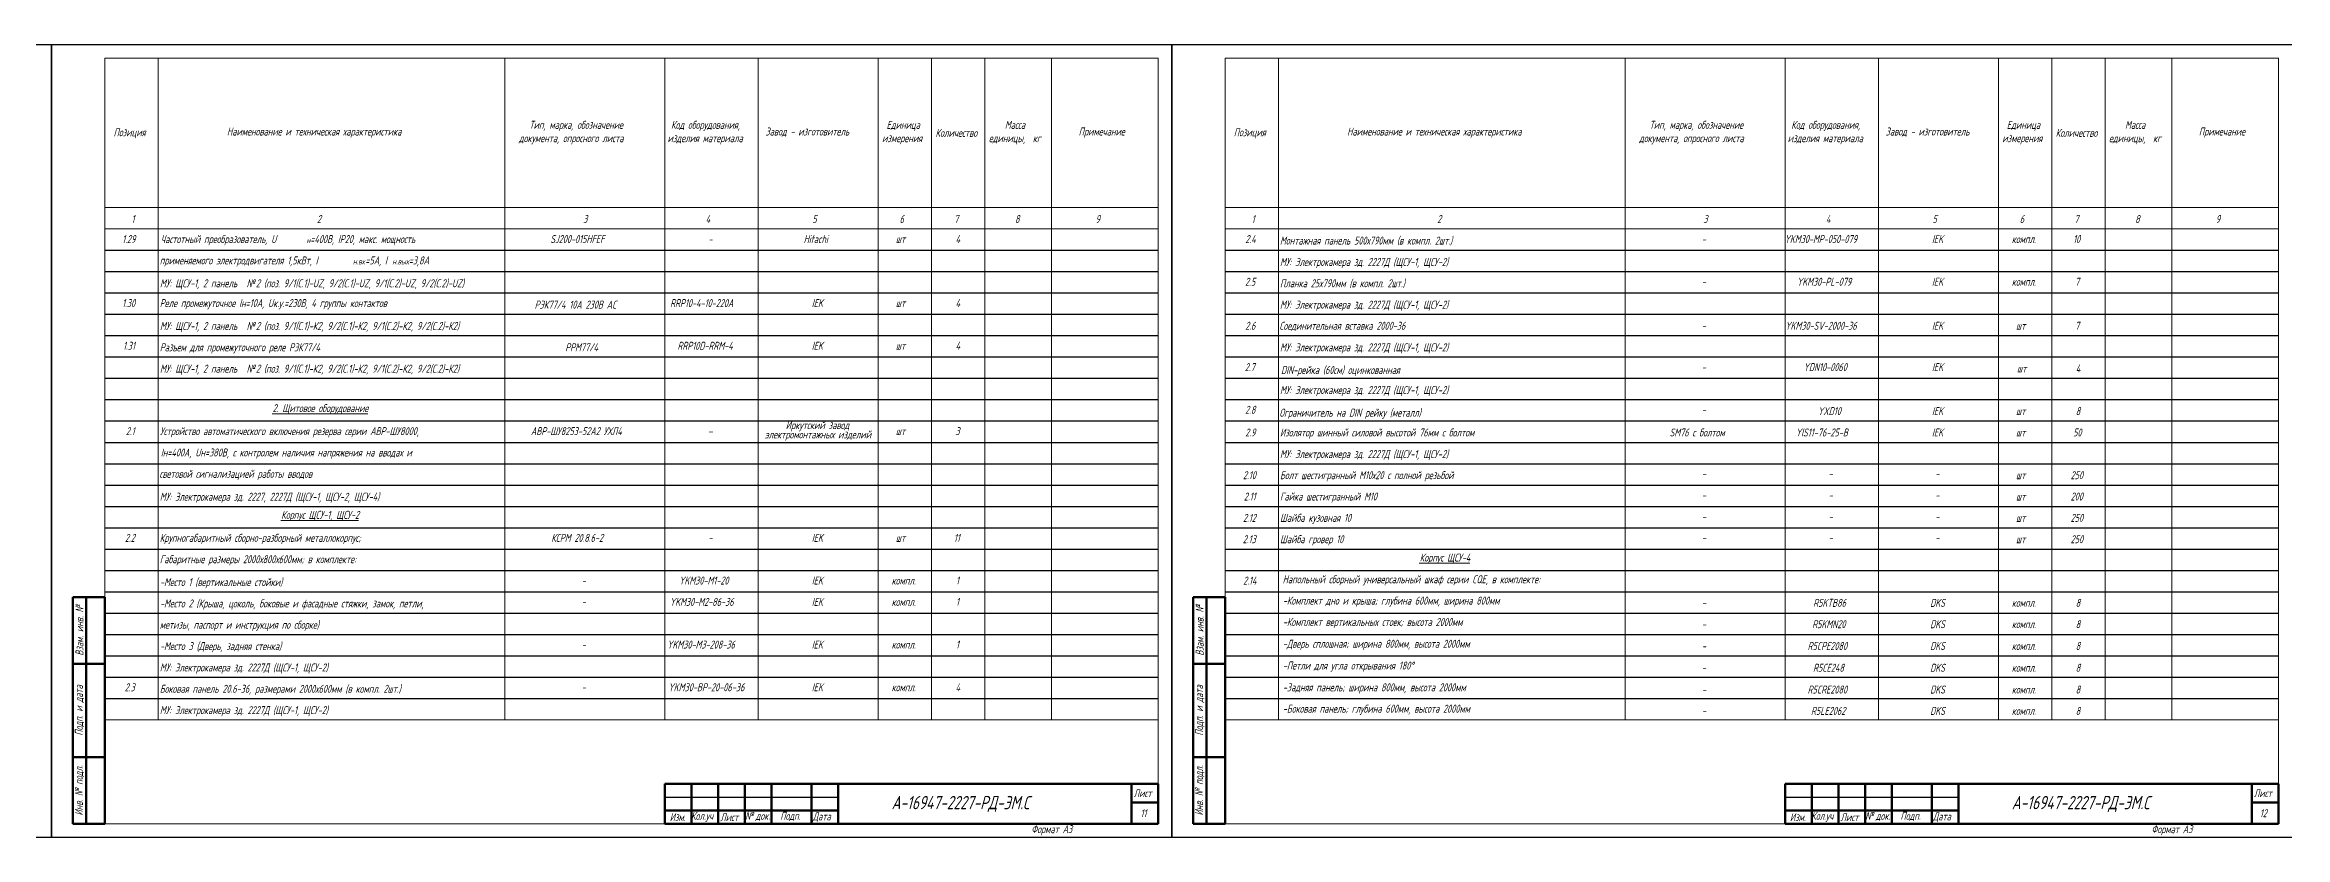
# Model space of a CAD drawing. Header units: millimetres. Extents: x -14296 to 10264, y -13087 to -5602.
# Drawn here: x 6482 to 7322, y -13087 to -12790 of the extents above; entities that cross this region are included whole.
import ezdxf

# ---------------------------------------------------------------- set-up
doc = ezdxf.new("R2010")
doc.units = ezdxf.units.MM
for name, color, linetype, lineweight in [('Рамка толстая', 7, 'Continuous', 15), ('Рамка тонкая', 5, 'Continuous', 25), ('ТаБлица', 253, 'Continuous', 15), ('Текст', 7, 'Continuous', 20), ('Штампы', 252, 'Continuous', 25)]:
    doc.layers.add(name, color=color, linetype=linetype, lineweight=lineweight)
doc.styles.add('Simplex', font='simplex.shx', dxfattribs={"width": 0.7, "oblique": 15})

msp = doc.modelspace()

# ---------------------------------------------------------------- linework, layer by layer
at = {"layer": 'Рамка толстая', "color": 18, "true_color": 0x000000}
for p, q in [((6504.28378, -12794.74064), (6504.28378, -13081.74064)), ((6899.28378, -12794.74064), (6504.28378, -12794.74064)), ((6899.28378, -13081.74064), (6899.28378, -12794.74064)), ((6924.28378, -12794.74064), (6924.28378, -13081.74064)), ((7319.28378, -12794.74064), (6924.28378, -12794.74064)), ((7319.28378, -13081.74064), (7319.28378, -12794.74064)), ((6504.28378, -13081.74064), (6899.28378, -13081.74064)), ((6924.28378, -13081.74064), (7319.28378, -13081.74064))]:
    msp.add_line(p, q, dxfattribs=at)
at = {"layer": 'Рамка тонкая', "color": 18, "true_color": 0x000000}
for p, q in [((6484.28378, -12789.74064), (6064.28378, -12789.74064)), ((6484.28378, -12789.74064), (6484.28378, -13086.74064)), ((6904.28378, -12789.74064), (6484.28378, -12789.74064)), ((6484.28378, -13086.74064), (6484.28378, -12789.74064)), ((6904.28378, -12789.74064), (6904.28378, -13086.74064)), ((7324.28378, -12789.74064), (6904.28378, -12789.74064)), ((6904.28378, -13086.74064), (6904.28378, -12789.74064)), ((6504.28378, -12866.74064), (6899.28378, -12866.74064)), ((6924.28378, -12866.74064), (7319.28378, -12866.74064)), ((6504.28378, -12874.74064), (6899.28378, -12874.74064)), ((6924.28378, -12874.74064), (7319.28378, -12874.74064)), ((6504.28378, -12882.74064), (6899.28378, -12882.74064)), ((6924.28378, -12882.74064), (7319.28378, -12882.74064)), ((6504.28378, -12890.74064), (6899.28378, -12890.74064)), ((6924.28378, -12890.74064), (7319.28378, -12890.74064)), ((6504.28378, -12898.74064), (6899.28378, -12898.74064)), ((6924.28378, -12898.74064), (7319.28378, -12898.74064)), ((6504.28378, -12906.74064), (6899.28378, -12906.74064)), ((6924.28378, -12906.74064), (7319.28378, -12906.74064)), ((6504.28378, -12914.74064), (6899.28378, -12914.74064)), ((6924.28378, -12914.74064), (7319.28378, -12914.74064)), ((6504.28378, -12922.74064), (6899.28378, -12922.74064)), ((6924.28378, -12922.74064), (7319.28378, -12922.74064)), ((6504.28378, -12930.74064), (6899.28378, -12930.74064)), ((6924.28378, -12930.74064), (7319.28378, -12930.74064)), ((6504.28378, -12938.74064), (6899.28378, -12938.74064)), ((6924.28378, -12938.74064), (7319.28378, -12938.74064)), ((6504.28378, -12946.74064), (6899.28378, -12946.74064)), ((6924.28378, -12946.74064), (7319.28378, -12946.74064)), ((6504.28378, -12954.74064), (6899.28378, -12954.74064)), ((6924.28378, -12954.74064), (7319.28378, -12954.74064)), ((6504.28378, -12962.74064), (6899.28378, -12962.74064)), ((6924.28378, -12962.74064), (7319.28378, -12962.74064)), ((6504.28378, -12970.74064), (6899.28378, -12970.74064)), ((6924.28378, -12970.74064), (7319.28378, -12970.74064)), ((6504.28378, -12978.74064), (6899.28378, -12978.74064)), ((6924.28378, -12978.74064), (7319.28378, -12978.74064)), ((6504.28378, -12986.74064), (6899.28378, -12986.74064)), ((6504.28378, -12994.74064), (6899.28378, -12994.74064)), ((6924.28378, -12986.74064), (7319.28378, -12986.74064)), ((6924.28378, -12994.74064), (7319.28378, -12994.74064)), ((6504.28378, -13002.74064), (6899.28378, -13002.74064)), ((6924.28378, -13002.74064), (7319.28378, -13002.74064)), ((6504.28378, -13010.74064), (6899.28378, -13010.74064)), ((6924.28378, -13010.74064), (7319.28378, -13010.74064)), ((6504.28378, -13018.74064), (6899.28378, -13018.74064)), ((6924.28378, -13018.74064), (7319.28378, -13018.74064)), ((6504.28378, -13026.74064), (6899.28378, -13026.74064)), ((6924.28378, -13026.74064), (7319.28378, -13026.74064)), ((6504.28378, -13034.74064), (6899.28378, -13034.74064)), ((6924.28378, -13034.74064), (7319.28378, -13034.74064)), ((6064.28378, -13086.74064), (6484.28378, -13086.74064)), ((6484.28378, -13086.74064), (6904.28378, -13086.74064)), ((6904.28378, -13086.74064), (7324.28378, -13086.74064))]:
    msp.add_line(p, q, dxfattribs=at)
at = {"layer": 'ТаБлица', "color": 18, "true_color": 0x000000}
for p, q in [((6524.28378, -12794.74064), (6524.28378, -13042.74064)), ((6654.28378, -12794.74064), (6654.28378, -13042.74064)), ((6714.28378, -12794.74064), (6714.28378, -13042.74064)), ((6749.28378, -12794.74064), (6749.28378, -13042.74064)), ((6794.28378, -12794.74064), (6794.28378, -13042.74064)), ((6814.28378, -12794.74064), (6814.28378, -13042.74064)), ((6834.28378, -12794.74064), (6834.28378, -13042.74064)), ((6859.28378, -12794.74064), (6859.28378, -13042.74064)), ((6944.28378, -12794.74064), (6944.28378, -13042.74064)), ((7074.28378, -12794.74064), (7074.28378, -13042.74064)), ((7134.28378, -12794.74064), (7134.28378, -13042.74064)), ((7169.28378, -12794.74064), (7169.28378, -13042.74064)), ((7214.28378, -12794.74064), (7214.28378, -13042.74064)), ((7234.28378, -12794.74064), (7234.28378, -13042.74064)), ((7254.28378, -12794.74064), (7254.28378, -13042.74064)), ((7279.28378, -12794.74064), (7279.28378, -13042.74064)), ((6504.28378, -12850.74064), (6899.28378, -12850.74064)), ((6924.28378, -12850.74064), (7319.28378, -12850.74064)), ((6504.28378, -12858.74064), (6899.28378, -12858.74064)), ((6924.28378, -12858.74064), (7319.28378, -12858.74064)), ((6504.28378, -13042.74064), (6899.28378, -13042.74064)), ((6924.28378, -13042.74064), (7319.28378, -13042.74064))]:
    msp.add_line(p, q, dxfattribs=at)
at = {"layer": 'Штампы', "color": 18, "lineweight": 60, "true_color": 0x000000}
for p, q in [((6492.28378, -13081.74064), (6492.28378, -12996.74064)), ((6492.28378, -12996.74064), (6504.28378, -12996.74064)), ((6497.28378, -13081.74064), (6497.28378, -12996.74064)), ((6504.28378, -13081.74064), (6504.28378, -12996.74064)), ((6912.28378, -13081.74064), (6912.28378, -12996.74064)), ((6912.28378, -12996.74064), (6924.28378, -12996.74064)), ((6917.28378, -13081.74064), (6917.28378, -12996.74064)), ((6924.28378, -13081.74064), (6924.28378, -12996.74064)), ((6492.28378, -13021.74064), (6504.28378, -13021.74064)), ((6504.28378, -13026.74064), (6504.28378, -13081.74064)), ((6912.28378, -13021.74064), (6924.28378, -13021.74064)), ((6924.28378, -13026.74064), (6924.28378, -13081.74064)), ((6492.28378, -13056.74064), (6504.28378, -13056.74064)), ((6912.28378, -13056.74064), (6924.28378, -13056.74064)), ((6714.28378, -13066.74064), (6899.28378, -13066.74064)), ((6714.28378, -13066.74064), (6714.28378, -13081.74064)), ((6724.28378, -13066.74064), (6724.28378, -13081.74064)), ((6734.28378, -13066.74064), (6734.28378, -13081.74064)), ((6744.28378, -13066.74064), (6744.28378, -13081.74064)), ((6754.28378, -13066.74064), (6754.28378, -13081.74064)), ((6769.28378, -13066.74064), (6769.28378, -13081.74064)), ((6779.28378, -13066.74064), (6779.28378, -13081.74064)), ((6889.28378, -13066.74064), (6899.28378, -13066.74064)), ((6889.28378, -13066.74064), (6889.28378, -13081.74064)), ((6899.28378, -13066.74064), (6899.28378, -13081.74064)), ((6899.28378, -13066.74064), (6899.28378, -13081.74064)), ((7134.28378, -13066.74064), (7319.28378, -13066.74064)), ((7134.28378, -13066.74064), (7134.28378, -13081.74064)), ((7144.28378, -13066.74064), (7144.28378, -13081.74064)), ((7154.28378, -13066.74064), (7154.28378, -13081.74064)), ((7164.28378, -13066.74064), (7164.28378, -13081.74064)), ((7174.28378, -13066.74064), (7174.28378, -13081.74064)), ((7189.28378, -13066.74064), (7189.28378, -13081.74064)), ((7199.28378, -13066.74064), (7199.28378, -13081.74064)), ((7309.28378, -13066.74064), (7319.28378, -13066.74064)), ((7309.28378, -13066.74064), (7309.28378, -13081.74064)), ((7319.28378, -13066.74064), (7319.28378, -13081.74064)), ((7319.28378, -13066.74064), (7319.28378, -13081.74064)), ((6714.28378, -13076.74064), (6779.28378, -13076.74064)), ((6889.28378, -13073.74064), (6899.28378, -13073.74064)), ((7134.28378, -13076.74064), (7199.28378, -13076.74064)), ((7309.28378, -13073.74064), (7319.28378, -13073.74064)), ((6492.28378, -13081.74064), (6504.28378, -13081.74064)), ((6714.28378, -13081.74064), (6899.28378, -13081.74064)), ((6889.28378, -13081.74064), (6899.28378, -13081.74064)), ((6912.28378, -13081.74064), (6924.28378, -13081.74064)), ((7134.28378, -13081.74064), (7319.28378, -13081.74064)), ((7309.28378, -13081.74064), (7319.28378, -13081.74064))]:
    msp.add_line(p, q, dxfattribs=at)
at = {"layer": 'Штампы', "color": 18, "true_color": 0x000000}
for p, q in [((6714.28378, -13071.74064), (6779.28378, -13071.74064)), ((7134.28378, -13071.74064), (7199.28378, -13071.74064))]:
    msp.add_line(p, q, dxfattribs=at)

# ---------------------------------------------------------------- texts
at = {"layer": 'Текст', "color": 18, "true_color": 0x000000, "style": 'Simplex', "oblique": 15}
for s, height, width, p in [('Тип, марка, обозначение', 3, 0.7, (6663.44239, -12821.24064)), ('Код оборудования,', 3, 0.7, (6716.56464, -12821.24064)), ('Единица', 3, 0.7, (6797.36583, -12821.24064)), ('Масса', 3, 0.7, (6841.71583, -12821.24064)), ('Тип, марка, обозначение', 3, 0.7, (7083.44239, -12821.24064)), ('Код оборудования,', 3, 0.7, (7136.56464, -12821.24064)), ('Единица', 3, 0.7, (7217.36583, -12821.24064)), ('Масса', 3, 0.7, (7261.71583, -12821.24064)), ('Позиция', 3, 0.7, (6507.56583, -12824.02636)), ('Наименование и техническая характеристика', 3, 0.7, (6550.06583, -12823.74064)), ('документа, опросного листа', 3, 0.7, (6659.53067, -12826.24064)), ('изделия материала', 3, 0.7, (6715.24669, -12826.24064)), ('Завод - изготовитель', 3, 0.7, (6751.97636, -12823.74064)), ('измерения', 3, 0.7, (6795.69669, -12826.24064)), ('Количество', 3, 0.6, (6815.71611, -12824.24064)), ('единицы,  кг', 3, 0.7, (6835.71583, -12826.24064)), ('Примечание', 3, 0.7, (6869.39239, -12823.74064)), ('Позиция', 3, 0.7, (6927.56583, -12824.02636)), ('Наименование и техническая характеристика', 3, 0.7, (6970.06583, -12823.74064)), ('документа, опросного листа', 3, 0.7, (7079.53067, -12826.24064)), ('изделия материала', 3, 0.7, (7135.24669, -12826.24064)), ('Завод - изготовитель', 3, 0.7, (7171.97636, -12823.74064)), ('измерения', 3, 0.7, (7215.69669, -12826.24064)), ('Количество', 3, 0.6, (7235.71611, -12824.24064)), ('единицы,  кг', 3, 0.7, (7255.71583, -12826.24064)), ('Примечание', 3, 0.7, (7289.39239, -12823.74064)), ('1', 3, 0.7, (6514.26378, -12856.53611)), ('2', 3, 0.7, (6583.82349, -12856.53611)), ('3', 3, 0.7, (6683.59918, -12856.53611)), ('4', 3, 0.7, (6729.55265, -12856.53611)), ('5', 3, 0.7, (6769.52588, -12856.53611)), ('6', 3, 0.7, (6802.25986, -12856.53611)), ('7', 3, 0.7, (6822.7186, -12856.53611)), ('8', 3, 0.7, (6845.51209, -12856.53611)), ('9', 3, 0.7, (6875.72807, -12856.53611)), ('1', 3, 0.7, (6934.26378, -12856.53611)), ('2', 3, 0.7, (7003.82349, -12856.53611)), ('3', 3, 0.7, (7103.59918, -12856.53611)), ('4', 3, 0.7, (7149.55265, -12856.53611)), ('5', 3, 0.7, (7189.52588, -12856.53611)), ('6', 3, 0.7, (7222.25986, -12856.53611)), ('7', 3, 0.7, (7242.7186, -12856.53611)), ('8', 3, 0.7, (7265.51209, -12856.53611)), ('9', 3, 0.7, (7295.72807, -12856.53611)), ('1.29', 3, 0.7, (6510.78927, -12864.0519)), ('Частотный преобразователь, U', 3, 0.7, (6525.28378, -12864.05192)), ('н', 2.14287, 0.7, (6579.88763, -12864.05192)), ('=400В, IP20, макс. мощность', 3.000018, 0.7, (6581.34185, -12864.05192)), ('SJ200-015HFEF', 3, 0.7, (6671.32444, -12864.0519)), ('-', 3, 0.7, (6730.53927, -12864.0519)), ('Hitachi', 3, 0.7, (6766.301, -12864.0519)), ('шт', 3, 0.7, (6800.842, -12864.0519)), ('4', 3, 0.7, (6823.24788, -12864.0519)), ('2.4', 3, 0.7, (6931.88186, -12864.0519)), ('Монтажная панель 500х790мм (в компл. 2шт.)', 3, 0.7, (6944.88378, -12864.62333)), ('-', 3, 0.7, (7103.03927, -12864.0519)), ('YKM30-MP-050-079', 3, 0.7, (7134.03927, -12864.0519)), ('IEK', 3, 0.7, (7189.33186, -12864.0519)), ('компл.', 3, 0.7, (7219.26468, -12864.0519)), ('10', 3, 0.7, (7242.25841, -12864.0519)), ('применяемого электродвигателя 1,5кВт, I', 3, 0.7, (6524.88378, -12872.05194)), ('н.вх', 2.14287, 0.7, (6597.28763, -12872.05194)), ('=5А, I', 3.000018, 0.7, (6601.95616, -12872.05194)), ('н.вых', 2.142883, 0.7, (6612.06006, -12872.05194)), ('=3,8А', 3.000036, 0.7, (6618.22864, -12872.05194)), ('2.5', 3, 0.7, (6931.78186, -12880.0519)), ('МУ: Электрокамера зд. 2227Д (ЩСУ-1, ЩСУ-2)', 3, 0.7, (6944.88378, -12872.62333)), ('YKM30-PL-079', 3, 0.7, (7138.68927, -12880.0519)), ('IEK', 3, 0.7, (7189.33186, -12880.0519)), ('7', 3, 0.7, (7242.98186, -12880.0519)), ('1.30', 3, 0.7, (6510.75841, -12888.0519)), ('Реле промежуточное Iн=10А, Uк.у.=230В, 4 группы контактов', 3, 0.7, (6524.88378, -12888.0519)), ('МУ: ЩСУ-1, 2 панель ', 3, 0.6, (6524.94092, -12880.62333)), ('№', 3, 0.6, (6557.42664, -12880.62333)), ('2 (поз. 9/1(С.1)-UZ, 9/2(С.1)-UZ, 9/1(С.2)-UZ, 9/2(С.2)-UZ)', 3, 0.6, (6560.92803, -12880.62333)), ('RRP10-4-10-220А', 3, 0.7, (6716.23378, -12888.0519)), ('IEK', 3, 0.7, (6769.33186, -12888.0519)), ('4', 3, 0.7, (6823.24788, -12888.0519)), ('МУ: Электрокамера зд. 2227Д (ЩСУ-1, ЩСУ-2)', 3, 0.7, (6944.88378, -12888.62333)), ('Планка 25х790мм (в компл. 2шт.)', 3, 0.7, (6944.88378, -12880.62333)), ('-', 3, 0.7, (7103.03927, -12880.0519)), ('компл.', 3, 0.7, (7219.26468, -12880.0519)), ('МУ: ЩСУ-1, 2 панель ', 3, 0.6, (6524.94092, -12896.62333)), ('№', 3, 0.6, (6557.42664, -12896.62333)), ('2 (поз. 9/1(С.1)-К2, 9/2(С.1)-К2, 9/1(С.2)-К2, 9/2(С.2)-К2)', 3, 0.6, (6560.92803, -12896.62333)), ('РЭК77/4 10А 230В АC', 3, 0.7, (6665.42778, -12888.62333)), ('шт', 3, 0.7, (6800.842, -12888.0519)), ('2.6', 3, 0.7, (6931.83927, -12896.5519)), ('Соединительная вставка 2000-36', 3, 0.7, (6944.69239, -12896.5519)), ('YKM30-SV-2000-36', 3, 0.7, (7134.28927, -12896.5519)), ('IEK', 3, 0.7, (7189.33186, -12896.5519)), ('7', 3, 0.7, (7242.98186, -12896.5519)), ('1.31', 3, 0.7, (6511.08186, -12904.0519)), ('Разъем для промежуточного реле РЭК77/4', 3, 0.7, (6524.88378, -12904.62333)), ('РРМ77/4', 3, 0.7, (6676.88178, -12904.62333)), ('RRP10D-RRM-4', 3, 0.7, (6718.98186, -12904.0519)), ('IEK', 3, 0.7, (6769.33186, -12904.0519)), ('шт', 3, 0.7, (6800.842, -12904.0519)), ('4', 3, 0.7, (6823.24788, -12904.0519)), ('МУ: Электрокамера зд. 2227Д (ЩСУ-1, ЩСУ-2)', 3, 0.7, (6944.88378, -12904.62333)), ('-', 3, 0.7, (7103.03927, -12896.5519)), ('шт', 3, 0.7, (7220.842, -12896.5519)), ('МУ: ЩСУ-1, 2 панель ', 3, 0.6, (6524.94092, -12912.62333)), ('№', 3, 0.6, (6557.42664, -12912.62333)), ('2 (поз. 9/1(С.1)-К2, 9/2(С.1)-К2, 9/1(С.2)-К2, 9/2(С.2)-К2)', 3, 0.6, (6560.92803, -12912.62333)), ('2.7', 3, 0.7, (6931.68186, -12912.0519)), ('DIN-рейка (60см) оцинкованная', 3, 0.7, (6945.28378, -12913.12333)), ('-', 3, 0.7, (7103.03927, -12912.0519)), ('YDN10-0060', 3, 0.7, (7141.15841, -12912.0519)), ('IEK', 3, 0.7, (7189.33186, -12912.0519)), ('шт', 3, 0.7, (7221.2146, -12912.5519)), ('4', 3, 0.7, (7243.24788, -12912.5519)), ('МУ: Электрокамера зд. 2227Д (ЩСУ-1, ЩСУ-2)', 3, 0.7, (6944.88378, -12920.62333)), ('%%U2. Щитовое оборудование', 3, 0.7, (6567.19278, -12927.42571)), ('2.8', 3, 0.7, (6931.78927, -12928.0519)), ('Ограничитель на DIN рейку (металл)', 3, 0.7, (6944.69239, -12929.12333)), ('-', 3, 0.7, (7103.03927, -12928.0519)), ('YXD10', 3, 0.7, (7146.55841, -12928.5519)), ('IEK', 3, 0.7, (7189.33186, -12928.5519)), ('шт', 3, 0.7, (7220.842, -12928.5519)), ('8', 3, 0.7, (7243.21272, -12928.5519)), ('2.1', 3, 0.7, (6512.13186, -12936.0519)), ('Устройство автоматического включения резерва серии АВР-ШУ8000,', 3, 0.7, (6524.98378, -12936.0519)), ('АВР-ШУ8253-52А2 УХЛ4', 3, 0.7, (6664.03188, -12936.0519)), ('-', 3, 0.9, (6730.28213, -12936.0519)), ('электромонтажных изделий', 3, 0.6, (6751.71202, -12937.29889)), ('Иркутский завод', 3, 0.6, (6759.56012, -12933.79889)), ('шт', 3, 0.7, (6800.842, -12936.0519)), ('3', 3, 0.7, (6823.1553, -12936.0519)), ('2.9', 3, 0.7, (6931.83927, -12936.5519)), ('Изолятор шинный силовой высотой 76мм с болтом', 3, 0.7, (6944.88378, -12936.5519)), ('SM76 с болтом', 3, 0.7, (7090.95795, -12936.5519)), ('YIS11-76-25-В', 3, 0.7, (7138.25838, -12936.5519)), ('IEK', 3, 0.7, (7189.33186, -12936.5519)), ('шт', 3, 0.7, (7220.842, -12936.5519)), ('50', 3, 0.7, (7242.23186, -12936.5519)), ('Iн=400А, Uн=380В, с контролем наличия напряжения на вводах и', 3, 0.7, (6525.28378, -12944.0519)), ('МУ: Электрокамера зд. 2227Д (ЩСУ-1, ЩСУ-2)', 3, 0.7, (6944.88378, -12944.62333)), ('световой сигнализацией работы вводов', 3, 0.7, (6524.76895, -12952.0519)), ('2.10', 3, 0.7, (6931.00841, -12952.5519)), ('Болт шестигранный М10х20 с полной резьбой', 3, 0.7, (6944.88378, -12952.5519)), ('-', 3, 0.7, (7103.03927, -12952.0519)), ('-', 3, 0.7, (7150.53927, -12952.0519)), ('-', 3, 0.7, (7190.53927, -12952.0519)), ('шт', 3, 0.7, (7220.842, -12952.5519)), ('250', 3, 0.7, (7241.30841, -12952.5519)), ('МУ: Электрокамера зд. 2227, 2227Д (ЩСУ-1, ЩСУ-2, ЩСУ-4)', 3, 0.7, (6524.88378, -12960.62333)), ('2.11', 3, 0.7, (6931.33186, -12960.5519)), ('Гайка шестигранный М10', 3, 0.7, (6944.88378, -12960.5519)), ('-', 3, 0.7, (7103.03927, -12960.0519)), ('-', 3, 0.7, (7150.53927, -12960.0519)), ('-', 3, 0.7, (7190.53927, -12960.0519)), ('шт', 3, 0.7, (7220.842, -12960.5519)), ('200', 3, 0.7, (7241.30841, -12960.5519)), ('%%UКорпус ЩСУ-1, ЩСУ-2', 3, 0.7, (6570.40878, -12967.42571)), ('2.12', 3, 0.7, (6931.00841, -12968.5519)), ('Шайба кузовная 10', 3, 0.7, (6944.88378, -12968.5519)), ('-', 3, 0.7, (7103.03927, -12968.0519)), ('-', 3, 0.7, (7150.53927, -12968.0519)), ('-', 3, 0.7, (7190.53927, -12968.0519)), ('шт', 3, 0.7, (7220.842, -12968.5519)), ('250', 3, 0.7, (7241.30841, -12968.5519)), ('2.2', 3, 0.7, (6511.80841, -12976.0519)), ('Крупногабаритный сборно-разборный металлокорпус;', 3, 0.7, (6524.88378, -12976.0519)), ('КСРМ 20.8.6-2', 3, 0.7, (6671.65878, -12976.0519)), ('-', 3, 0.7, (6730.53927, -12976.0519)), ('IEK', 3, 0.7, (6769.33186, -12976.0519)), ('шт', 3, 0.7, (6800.842, -12976.0519)), ('11', 3, 0.7, (6822.58186, -12976.0519)), ('2.13', 3, 0.7, (6930.93186, -12976.5519)), ('Шайба гровер 10', 3, 0.7, (6944.88378, -12976.5519)), ('-', 3, 0.7, (7103.03927, -12976.0519)), ('-', 3, 0.7, (7150.53927, -12976.0519)), ('-', 3, 0.7, (7190.53927, -12976.0519)), ('шт', 3, 0.7, (7220.842, -12976.5519)), ('250', 3, 0.7, (7241.30841, -12976.5519)), ('Габаритные размеры 2000х800х600мм; в комплекте:', 3, 0.7, (6524.88378, -12984.0519)), ('%%UКорпус ЩСУ-4', 3, 0.7, (6997.28178, -12983.42571)), ('-Место 1 (вертикальные стойки)', 3, 0.7, (6524.93927, -12992.62333)), ('-', 3, 0.7, (6683.03927, -12992.0519)), ('YKM30-M1-20', 3, 0.7, (6719.55841, -12992.0519)), ('IEK', 3, 0.7, (6769.33186, -12992.0519)), ('компл.', 3, 0.7, (6799.26468, -12992.0519)), ('1', 3, 0.7, (6823.38186, -12992.0519)), ('2.14', 3, 0.7, (6931.08186, -12992.07398)), ('Напольный сборный универсальный шкаф серии CQE, в комплекте:', 3, 0.7, (6945.88378, -12991.57398)), ('-Место 2 (Крыша, цоколь, боковые и фасадные стяжки, замок, петли,', 3, 0.7, (6524.93927, -13000.62333)), ('-', 3, 0.7, (6683.03927, -13000.0519)), ('YKM30-M2-86-36', 3, 0.7, (6716.08927, -13000.0519)), ('IEK', 3, 0.7, (6769.33186, -13000.0519)), ('компл.', 3, 0.7, (6799.26468, -13000.0519)), ('1', 3, 0.7, (6823.38186, -13000.0519)), ('-Комплект дно и крыша; глубина 600мм, ширина 800мм', 3, 0.7, (6945.93927, -12999.57398)), ('-', 3, 0.7, (7103.03927, -13000.40731)), ('R5KTB86', 3, 0.7, (7144.78927, -13000.40731)), ('DKS', 3, 0.7, (7188.63927, -13000.40731)), ('компл.', 3, 0.7, (7219.26464, -13000.40731)), ('8', 3, 0.7, (7243.21272, -13000.40731)), ('метизы, паспорт и инструкция по сборке)', 3, 0.7, (6524.88378, -13008.62333)), ('-Комплект вертикальных стоек; высота 2000мм', 3, 0.7, (6945.93927, -13007.57398)), ('-', 3, 0.7, (7103.03927, -13008.40731)), ('R5KMN20', 3, 0.7, (7144.40841, -13008.40731)), ('DKS', 3, 0.7, (7188.63927, -13008.40731)), ('компл.', 3, 0.7, (7219.26464, -13008.40731)), ('8', 3, 0.7, (7243.21272, -13008.40731)), ('-Место 3 (Дверь, задняя стенка)', 3, 0.7, (6524.93927, -13016.62333)), ('-', 3, 0.7, (6683.03927, -13016.0519)), ('YKM30-M3-208-36', 3, 0.7, (6715.08927, -13016.0519)), ('IEK', 3, 0.7, (6769.33186, -13016.0519)), ('компл.', 3, 0.7, (6799.26468, -13016.0519)), ('1', 3, 0.7, (6823.38186, -13016.0519)), ('-Дверь сплошная; ширина 800мм, высота 2000мм', 3, 0.7, (6945.93927, -13015.74064)), ('-', 3, 0.7, (7103.03927, -13016.57398)), ('R5CPE2080', 3, 0.7, (7142.70841, -13016.57398)), ('DKS', 3, 0.7, (7188.63927, -13016.57398)), ('компл.', 3, 0.7, (7219.26464, -13016.57398)), ('8', 3, 0.7, (7243.21272, -13016.57398)), ('МУ: Электрокамера зд. 2227Д (ЩСУ-1, ЩСУ-2)', 3, 0.7, (6524.88378, -13024.62333)), ('-Петли для угла открывания 180°', 3, 0.7, (6945.93927, -13023.90731)), ('-', 3, 0.7, (7103.03927, -13024.74064)), ('R5CE248', 3, 0.7, (7144.73927, -13024.74064)), ('DKS', 3, 0.7, (7188.63927, -13024.74064)), ('компл.', 3, 0.7, (7219.26464, -13024.74064)), ('8', 3, 0.7, (7243.21272, -13024.74064)), ('2.3', 3, 0.7, (6511.73186, -13032.0519)), ('Боковая панель 20.6-36, размерами 2000х600мм (в компл. 2шт.)', 3, 0.7, (6524.88378, -13032.62333)), ('-', 3, 0.7, (6683.03927, -13032.0519)), ('YKM30-ВР-20-06-36', 3, 0.6, (6715.53927, -13032.0519)), ('IEK', 3, 0.7, (6769.33186, -13032.0519)), ('компл.', 3, 0.7, (6799.26468, -13032.0519)), ('4', 3, 0.7, (6823.24788, -13032.0519)), ('-Задняя панель; ширина 800мм, высота 2000мм', 3, 0.7, (6945.93927, -13032.07398)), ('-', 3, 0.7, (7103.03927, -13032.90731)), ('R5CRE2080', 3, 0.7, (7142.70841, -13032.90731)), ('DKS', 3, 0.7, (7188.63927, -13032.90731)), ('компл.', 3, 0.7, (7219.26464, -13032.90731)), ('8', 3, 0.7, (7243.21272, -13032.90731)), ('МУ: Электрокамера зд. 2227Д (ЩСУ-1, ЩСУ-2)', 3, 0.7, (6524.88378, -13040.62333)), ('-Боковая панель; глубина 600мм, высота 2000мм', 3, 0.7, (6945.93927, -13040.07398)), ('-', 3, 0.7, (7103.03927, -13040.90731)), ('R5LE2062', 3, 0.7, (7143.95841, -13040.90731)), ('DKS', 3, 0.7, (7188.63927, -13040.90731)), ('компл.', 3, 0.7, (7219.26464, -13040.90731)), ('8', 3, 0.7, (7243.21272, -13040.90731)), ('Изм.', 3, 0.7, (6716.06464, -13080.74064)), ('Кол.уч', 3, 0.7, (6724.06583, -13080.24064)), ('Лист', 3, 0.7, (6735.03378, -13080.74064)), ('№', 3, 0.7, (6744.32574, -13080.24064)), ('док.', 3, 0.7, (6748.27673, -13080.24064)), ('Подп.', 3, 0.7, (6757.51464, -13080.24064)), ('Дата', 3, 0.7, (6769.69239, -13080.45493)), ('А-16947-2227-РД-ЭМ.С', 5, 0.7, (6799.2734, -13076.26445)), ('Изм.', 3, 0.7, (7136.06464, -13080.74064)), ('Кол.уч', 3, 0.7, (7144.06583, -13080.24064)), ('Лист', 3, 0.7, (7155.03378, -13080.74064)), ('№', 3, 0.7, (7164.32574, -13080.24064)), ('док.', 3, 0.7, (7168.27673, -13080.24064)), ('Подп.', 3, 0.7, (7177.51464, -13080.24064)), ('Дата', 3, 0.7, (7189.69239, -13080.45493)), ('А-16947-2227-РД-ЭМ.С', 5, 0.7, (7219.2734, -13076.26445)), ('Формат А3', 3, 0.7, (6851.63927, -13085.24064)), ('Формат А3', 3, 0.7, (7271.63927, -13085.24064))]:
    msp.add_text(s, height=height, dxfattribs=dict(at, width=width)).set_placement(p)
at = {"layer": 'Штампы', "color": 18, "true_color": 0x000000, "style": 'Simplex', "oblique": 15, "width": 0.7}
for s, p in [('Лист', (6890.03378, -13071.74064)), ('Лист', (7310.03378, -13071.74064)), ('11', (6892.58186, -13079.24064)), ('12', (7312.25841, -13079.24064))]:
    msp.add_text(s, height=3, dxfattribs=at).set_placement(p)
at = {"layer": 'Штампы', "color": 18, "true_color": 0x000000, "char_height": 3, "attachment_point": 5, "rotation": 90, "style": 'Simplex'}
for s, insert, width in [('Взам. инв. {\\Fgost|c204;№}', (6494.78378, -13009.24064), 25), ('Взам. инв. {\\Fgost|c204;№}', (6914.78378, -13009.24064), 25), ('Подп. и дата', (6494.78378, -13039.24064), 35), ('Подп. и дата', (6914.78378, -13039.24064), 35), ('Инв. {\\Fgost|c204;№} подл.', (6494.78378, -13069.24064), 25), ('Инв. {\\Fgost|c204;№} подл.', (6914.78378, -13069.24064), 25)]:
    msp.add_mtext(s, dxfattribs=dict(at, insert=insert, width=width))

doc.saveas('drawing.dxf')
